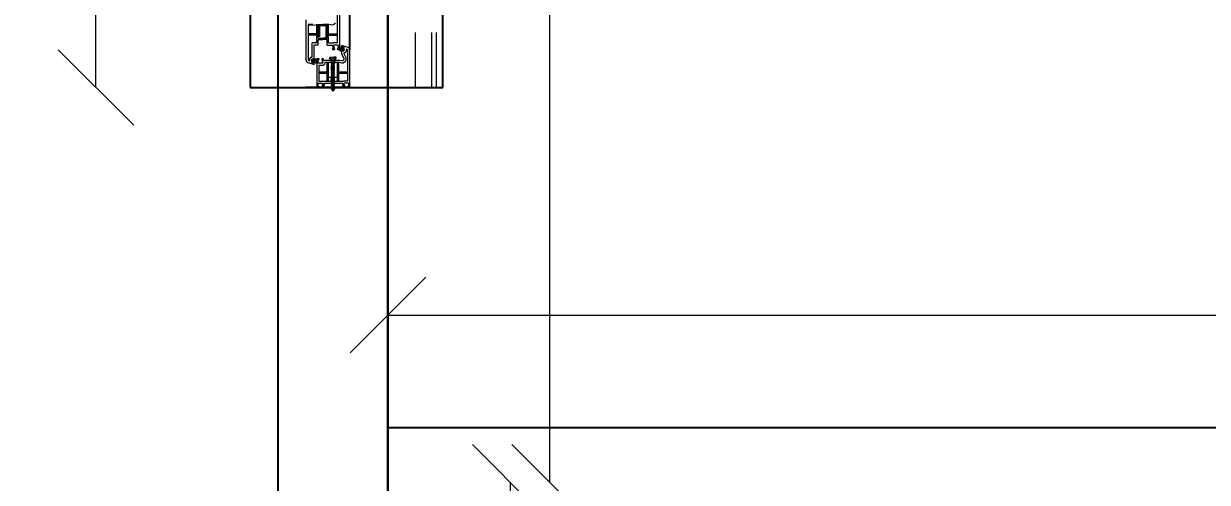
# Model space of a CAD drawing. Header units: metres. Extents: x -355 to 973, y -73 to 238.
# Drawn here: x 565.912 to 568.063, y 105.752 to 106.586 of the extents above; entities that cross this region are included whole.
import ezdxf

# ---------------------------------------------------------------- set-up
doc = ezdxf.new("R2010")
doc.units = ezdxf.units.M
doc.header["$LTSCALE"] = 3
doc.header["$MEASUREMENT"] = 0
for name, pattern in [('202$0$HIDDEN', [0.375, 0.25, -0.125]), ('ACAD_ISO02W100', [15, 12, -3]), ('DASHED2', [0.375, 0.25, -0.125])]:
    doc.linetypes.add(name, pattern=pattern)
for name, color, linetype in [('01B', 10, 'Continuous'), ('4', 4, 'ACAD_ISO02W100'), ('5', 2, 'Continuous')]:
    doc.layers.add(name, color=color, linetype=linetype)
doc.layers.add('05', color=21, linetype='Continuous', lineweight=5)
doc.layers.add('15', color=63, linetype='DASHED2', lineweight=15)
doc.styles.get("Standard").update_dxf_attribs({"font": 'arial.ttf'})
doc.dimstyles.new('ahmad', dxfattribs={"dimtxt": 0.2, "dimasz": 0.1375, "dimexe": 0, "dimexo": 0.0625, "dimgap": 0.09, "dimtad": 0, "dimzin": 0, "dimdsep": 46, "dimtxsty": 'Standard', "dimblk": 'OBLIQUE', "dimcen": 0.09, "dimclrd": 245, "dimclrt": 61, "dimadec": 0, "dimazin": 0, "dimtfac": 1, "dimtofl": 0, "dimtmove": 0, "dimatfit": 3, "dimldrblk": 'OBLIQUE', "dimfxl": 0, "dimfxlon": 1, "dimtolj": 1, "dimtzin": 0, "dimlwd": 13, "dimarcsym": 0})

# ---------------------------------------------------------------- blocks, each defined once
blk = doc.blocks.new('ddd')
at = {"layer": '01B', "color": 32}
for p, q in [((1657.2637, 1004.0293), (1657.2637, 1004.0793)), ((1657.2637, 1003.7293), (1657.2637, 1004.0293))]:
    blk.add_line(p, q, dxfattribs=at)
at = {"layer": '01B', "color": 143}
for p, q in [((1657.1951, 1003.9104), (1655.8322, 1003.9104)), ((1657.2637, 1003.9104), (1657.2637, 1003.8499)), ((1657.2637, 1003.9104), (1657.2637, 1003.8304)), ((1657.2091, 1003.8855), (1657.2091, 1003.8803)), ((1657.2091, 1003.8855), (1657.2144, 1003.8819)), ((1657.1721, 1003.8676), (1657.151, 1003.8676)), ((1657.151, 1003.8676), (1657.151, 1003.8546)), ((1657.2091, 1003.8803), (1657.2112, 1003.8803)), ((1657.2091, 1003.8732), (1657.2091, 1003.8784)), ((1657.2091, 1003.8784), (1657.2112, 1003.8784)), ((1657.2091, 1003.8732), (1657.2144, 1003.8768)), ((1657.2112, 1003.8803), (1657.2112, 1003.8793)), ((1657.2112, 1003.8784), (1657.2112, 1003.8793)), ((1657.2144, 1003.8819), (1657.2202, 1003.8819)), ((1657.2144, 1003.8768), (1657.2202, 1003.8768)), ((1657.2202, 1003.8819), (1657.2202, 1003.8793)), ((1657.2202, 1003.8819), (1657.2223, 1003.8793)), ((1657.2202, 1003.8768), (1657.2202, 1003.8793)), ((1657.2202, 1003.8768), (1657.2223, 1003.8793)), ((1657.2214, 1003.8819), (1657.2207, 1003.8813)), ((1657.2214, 1003.8768), (1657.2207, 1003.8774)), ((1657.2214, 1003.8819), (1657.2235, 1003.8793)), ((1657.2214, 1003.8768), (1657.2235, 1003.8793)), ((1657.2227, 1003.8819), (1657.2219, 1003.8813)), ((1657.2227, 1003.8768), (1657.2219, 1003.8774)), ((1657.2227, 1003.8819), (1657.2248, 1003.8793)), ((1657.2227, 1003.8768), (1657.2248, 1003.8793)), ((1657.2239, 1003.8819), (1657.2232, 1003.8813)), ((1657.2239, 1003.8768), (1657.2232, 1003.8774)), ((1657.2239, 1003.8819), (1657.226, 1003.8793)), ((1657.2239, 1003.8768), (1657.226, 1003.8793)), ((1657.2251, 1003.8819), (1657.2244, 1003.8813)), ((1657.2251, 1003.8768), (1657.2244, 1003.8774)), ((1657.2251, 1003.8819), (1657.2273, 1003.8793)), ((1657.2251, 1003.8768), (1657.2273, 1003.8793)), ((1657.2264, 1003.8819), (1657.2257, 1003.8813)), ((1657.2264, 1003.8768), (1657.2257, 1003.8774)), ((1657.2264, 1003.8819), (1657.2285, 1003.8793)), ((1657.2264, 1003.8768), (1657.2285, 1003.8793)), ((1657.2276, 1003.8819), (1657.2269, 1003.8813)), ((1657.2276, 1003.8768), (1657.2269, 1003.8774)), ((1657.2276, 1003.8819), (1657.2298, 1003.8793)), ((1657.2276, 1003.8768), (1657.2298, 1003.8793)), ((1657.2289, 1003.8819), (1657.2282, 1003.8813)), ((1657.2289, 1003.8768), (1657.2282, 1003.8774)), ((1657.2289, 1003.8819), (1657.231, 1003.8793)), ((1657.2289, 1003.8768), (1657.231, 1003.8793)), ((1657.2301, 1003.8819), (1657.2294, 1003.8813)), ((1657.2301, 1003.8768), (1657.2294, 1003.8774)), ((1657.2301, 1003.8819), (1657.2323, 1003.8793)), ((1657.2301, 1003.8768), (1657.2323, 1003.8793)), ((1657.2314, 1003.8819), (1657.2306, 1003.8813)), ((1657.2314, 1003.8768), (1657.2306, 1003.8774)), ((1657.2314, 1003.8819), (1657.2335, 1003.8793)), ((1657.2314, 1003.8768), (1657.2335, 1003.8793)), ((1657.2326, 1003.8819), (1657.2319, 1003.8813)), ((1657.2326, 1003.8768), (1657.2319, 1003.8774)), ((1657.2326, 1003.8819), (1657.2347, 1003.8793)), ((1657.2326, 1003.8768), (1657.2347, 1003.8793)), ((1657.2339, 1003.8819), (1657.2331, 1003.8813)), ((1657.2339, 1003.8768), (1657.2331, 1003.8774)), ((1657.2339, 1003.8819), (1657.236, 1003.8793)), ((1657.2339, 1003.8768), (1657.236, 1003.8793)), ((1657.2351, 1003.8819), (1657.2344, 1003.8813)), ((1657.2351, 1003.8768), (1657.2344, 1003.8774)), ((1657.2351, 1003.8819), (1657.2372, 1003.8793)), ((1657.2351, 1003.8768), (1657.2372, 1003.8793)), ((1657.2364, 1003.8819), (1657.2356, 1003.8813)), ((1657.2364, 1003.8768), (1657.2356, 1003.8774)), ((1657.2364, 1003.8819), (1657.2385, 1003.8793)), ((1657.2364, 1003.8768), (1657.2385, 1003.8793)), ((1657.2376, 1003.8819), (1657.2369, 1003.8813)), ((1657.2376, 1003.8768), (1657.2369, 1003.8774)), ((1657.2376, 1003.8819), (1657.2397, 1003.8793)), ((1657.2376, 1003.8768), (1657.2397, 1003.8793)), ((1657.2388, 1003.8819), (1657.2381, 1003.8813)), ((1657.2388, 1003.8768), (1657.2381, 1003.8774)), ((1657.2388, 1003.8819), (1657.241, 1003.8793)), ((1657.2388, 1003.8768), (1657.241, 1003.8793)), ((1657.2401, 1003.8819), (1657.2394, 1003.8813)), ((1657.2401, 1003.8768), (1657.2394, 1003.8774)), ((1657.2401, 1003.8819), (1657.2422, 1003.8793)), ((1657.2401, 1003.8768), (1657.2422, 1003.8793)), ((1657.2413, 1003.8819), (1657.2406, 1003.8813)), ((1657.2413, 1003.8768), (1657.2406, 1003.8774)), ((1657.2413, 1003.8819), (1657.2435, 1003.8793)), ((1657.2413, 1003.8768), (1657.2435, 1003.8793)), ((1657.2426, 1003.8819), (1657.2419, 1003.8813)), ((1657.2426, 1003.8768), (1657.2419, 1003.8774)), ((1657.2426, 1003.8819), (1657.2447, 1003.8793)), ((1657.2426, 1003.8768), (1657.2447, 1003.8793)), ((1657.2438, 1003.8819), (1657.2431, 1003.8813)), ((1657.2438, 1003.8768), (1657.2431, 1003.8774)), ((1657.2438, 1003.8819), (1657.246, 1003.8793)), ((1657.2438, 1003.8768), (1657.246, 1003.8793)), ((1657.2451, 1003.8819), (1657.2443, 1003.8813)), ((1657.2451, 1003.8768), (1657.2443, 1003.8774)), ((1657.2451, 1003.8819), (1657.2472, 1003.8793)), ((1657.2451, 1003.8768), (1657.2472, 1003.8793)), ((1657.2463, 1003.8819), (1657.2456, 1003.8813)), ((1657.2463, 1003.8768), (1657.2456, 1003.8774)), ((1657.2463, 1003.8819), (1657.2484, 1003.8793)), ((1657.2463, 1003.8768), (1657.2484, 1003.8793)), ((1657.2476, 1003.8819), (1657.2468, 1003.8813)), ((1657.2476, 1003.8768), (1657.2468, 1003.8774)), ((1657.2476, 1003.8819), (1657.2497, 1003.8793)), ((1657.2476, 1003.8768), (1657.2497, 1003.8793)), ((1657.2488, 1003.8819), (1657.2481, 1003.8813)), ((1657.2488, 1003.8768), (1657.2481, 1003.8774)), ((1657.2488, 1003.8819), (1657.2509, 1003.8793)), ((1657.2488, 1003.8768), (1657.2509, 1003.8793)), ((1657.2501, 1003.8819), (1657.2493, 1003.8813)), ((1657.2501, 1003.8768), (1657.2493, 1003.8774)), ((1657.2501, 1003.8819), (1657.2522, 1003.8793)), ((1657.2501, 1003.8768), (1657.2522, 1003.8793)), ((1657.2513, 1003.8819), (1657.2506, 1003.8813)), ((1657.2513, 1003.8768), (1657.2506, 1003.8774)), ((1657.2513, 1003.8819), (1657.2534, 1003.8793)), ((1657.2513, 1003.8768), (1657.2534, 1003.8793)), ((1657.2525, 1003.8819), (1657.2518, 1003.8813)), ((1657.2525, 1003.8768), (1657.2518, 1003.8774)), ((1657.2525, 1003.8819), (1657.2547, 1003.8793)), ((1657.2525, 1003.8768), (1657.2547, 1003.8793)), ((1657.2538, 1003.8819), (1657.2531, 1003.8813)), ((1657.2538, 1003.8768), (1657.2531, 1003.8774)), ((1657.2538, 1003.8819), (1657.2559, 1003.8793)), ((1657.2538, 1003.8768), (1657.2559, 1003.8793)), ((1657.255, 1003.8819), (1657.2543, 1003.8813)), ((1657.255, 1003.8768), (1657.2543, 1003.8774)), ((1657.255, 1003.8819), (1657.2572, 1003.8793)), ((1657.255, 1003.8768), (1657.2572, 1003.8793)), ((1657.2563, 1003.8819), (1657.2556, 1003.8813)), ((1657.2563, 1003.8768), (1657.2556, 1003.8774)), ((1657.2563, 1003.8819), (1657.2584, 1003.8793)), ((1657.2563, 1003.8768), (1657.2584, 1003.8793)), ((1657.2575, 1003.8819), (1657.2568, 1003.8813)), ((1657.2575, 1003.8768), (1657.2568, 1003.8774)), ((1657.2575, 1003.8819), (1657.2597, 1003.8793)), ((1657.2575, 1003.8768), (1657.2597, 1003.8793)), ((1657.2588, 1003.8819), (1657.258, 1003.8813)), ((1657.2588, 1003.8768), (1657.258, 1003.8774)), ((1657.2588, 1003.8819), (1657.2609, 1003.8793)), ((1657.2588, 1003.8768), (1657.2609, 1003.8793)), ((1657.26, 1003.8819), (1657.2593, 1003.8813)), ((1657.26, 1003.8768), (1657.2593, 1003.8774)), ((1657.26, 1003.8819), (1657.2622, 1003.8793)), ((1657.26, 1003.8768), (1657.2622, 1003.8793)), ((1657.2613, 1003.8819), (1657.2605, 1003.8813)), ((1657.2613, 1003.8768), (1657.2605, 1003.8774)), ((1657.2613, 1003.8819), (1657.2634, 1003.8793)), ((1657.2613, 1003.8768), (1657.2634, 1003.8793)), ((1657.2625, 1003.8819), (1657.2618, 1003.8813)), ((1657.2625, 1003.8768), (1657.2618, 1003.8774)), ((1657.2625, 1003.8819), (1657.2646, 1003.8793)), ((1657.2625, 1003.8768), (1657.2646, 1003.8793)), ((1657.2638, 1003.8819), (1657.263, 1003.8813)), ((1657.2638, 1003.8768), (1657.263, 1003.8774)), ((1657.2638, 1003.8819), (1657.2659, 1003.8793)), ((1657.2638, 1003.8768), (1657.2659, 1003.8793)), ((1657.265, 1003.8819), (1657.2643, 1003.8813)), ((1657.265, 1003.8768), (1657.2643, 1003.8774)), ((1657.265, 1003.8819), (1657.2671, 1003.8793)), ((1657.265, 1003.8819), (1657.2704, 1003.8793)), ((1657.265, 1003.8768), (1657.2671, 1003.8793)), ((1657.265, 1003.8768), (1657.2704, 1003.8793)), ((1657.1499, 1003.8427), (1657.1499, 1003.8342)), ((1657.151, 1003.8546), (1657.1718, 1003.8546))]:
    blk.add_line(p, q, dxfattribs=at)
at = {"layer": '05', "color": 143}
for p, q in [((1657.1911, 1003.907), (1657.1872, 1003.8953)), ((1657.1924, 1003.9087), (1657.1911, 1003.907)), ((1657.1951, 1003.9104), (1657.1924, 1003.9087)), ((1657.1962, 1003.9066), (1657.195, 1003.9058)), ((1657.2637, 1003.9104), (1657.1951, 1003.9104)), ((1657.2513, 1003.9066), (1657.1962, 1003.9066)), ((1657.2352, 1003.8904), (1657.2352, 1003.9066)), ((1657.2377, 1003.8904), (1657.2377, 1003.9066)), ((1657.2513, 1003.8993), (1657.2513, 1003.9066)), ((1657.2551, 1003.9067), (1657.2557, 1003.9077)), ((1657.2551, 1003.9006), (1657.2551, 1003.9067)), ((1657.2557, 1003.9077), (1657.2563, 1003.9078)), ((1657.2563, 1003.9078), (1657.2606, 1003.9078)), ((1657.2606, 1003.9078), (1657.2617, 1003.9073)), ((1657.2617, 1003.9073), (1657.2617, 1003.9063)), ((1657.2617, 1003.9063), (1657.2623, 1003.9057)), ((1657.2623, 1003.9057), (1657.2637, 1003.9064)), ((1657.2637, 1003.9064), (1657.2637, 1003.9104)), ((1657.166, 1003.8717), (1657.166, 1003.8879)), ((1657.1685, 1003.8717), (1657.1685, 1003.8879)), ((1657.1872, 1003.8953), (1657.1911, 1003.8953)), ((1657.1895, 1003.8966), (1657.1902, 1003.8989)), ((1657.1896, 1003.8962), (1657.1895, 1003.8966)), ((1657.1899, 1003.8958), (1657.1896, 1003.8962)), ((1657.1904, 1003.8957), (1657.1899, 1003.8958)), ((1657.19, 1003.8929), (1657.19, 1003.894)), ((1657.1977, 1003.8929), (1657.19, 1003.8929)), ((1657.1902, 1003.8989), (1657.1905, 1003.8993)), ((1657.1911, 1003.8957), (1657.1904, 1003.8957)), ((1657.1905, 1003.8993), (1657.1908, 1003.8995)), ((1657.1908, 1003.8995), (1657.1965, 1003.8995)), ((1657.1911, 1003.8953), (1657.1911, 1003.8957)), ((1657.1945, 1003.9052), (1657.1939, 1003.9033)), ((1657.1939, 1003.9033), (1657.1973, 1003.9033)), ((1657.195, 1003.9058), (1657.1945, 1003.9052)), ((1657.196, 1003.8958), (1657.1957, 1003.8955)), ((1657.1957, 1003.8955), (1657.1957, 1003.8953)), ((1657.1957, 1003.8953), (1657.1961, 1003.8951)), ((1657.1974, 1003.8964), (1657.196, 1003.8958)), ((1657.1961, 1003.8951), (1657.2025, 1003.8951)), ((1657.1965, 1003.8995), (1657.197, 1003.8993)), ((1657.197, 1003.8993), (1657.1974, 1003.8989)), ((1657.1973, 1003.9033), (1657.1992, 1003.9026)), ((1657.1974, 1003.8989), (1657.1974, 1003.8964)), ((1657.1977, 1003.8939), (1657.1977, 1003.8929)), ((1657.1992, 1003.9026), (1657.2012, 1003.9005)), ((1657.2012, 1003.9005), (1657.2012, 1003.899)), ((1657.2012, 1003.899), (1657.2017, 1003.899)), ((1657.2017, 1003.899), (1657.2093, 1003.9027)), ((1657.2025, 1003.8951), (1657.2106, 1003.899)), ((1657.2093, 1003.9027), (1657.2113, 1003.9031)), ((1657.2106, 1003.899), (1657.2116, 1003.8993)), ((1657.2113, 1003.9031), (1657.2133, 1003.903)), ((1657.2116, 1003.8993), (1657.2126, 1003.8992)), ((1657.2126, 1003.8992), (1657.2135, 1003.8989)), ((1657.2133, 1003.903), (1657.2152, 1003.9024)), ((1657.2135, 1003.8989), (1657.2143, 1003.8983)), ((1657.2143, 1003.8983), (1657.2149, 1003.8976)), ((1657.2154, 1003.8958), (1657.2144, 1003.8914)), ((1657.2144, 1003.8914), (1657.2144, 1003.8833)), ((1657.2149, 1003.8976), (1657.2154, 1003.8969)), ((1657.2152, 1003.9024), (1657.217, 1003.9011)), ((1657.2154, 1003.8969), (1657.2154, 1003.8958)), ((1657.217, 1003.9011), (1657.218, 1003.8999)), ((1657.218, 1003.8999), (1657.2192, 1003.898)), ((1657.2192, 1003.8954), (1657.2182, 1003.891)), ((1657.2182, 1003.891), (1657.2182, 1003.8833)), ((1657.252, 1003.8904), (1657.2182, 1003.8904)), ((1657.252, 1003.8878), (1657.2182, 1003.8878)), ((1657.2192, 1003.898), (1657.2192, 1003.8954)), ((1657.2457, 1003.8878), (1657.2457, 1003.8709)), ((1657.2521, 1003.8982), (1657.2513, 1003.8993)), ((1657.252, 1003.8979), (1657.2521, 1003.8982)), ((1657.252, 1003.8755), (1657.252, 1003.8979)), ((1657.2558, 1003.8997), (1657.2551, 1003.9006)), ((1657.2571, 1003.8991), (1657.2558, 1003.8997)), ((1657.2558, 1003.8967), (1657.2561, 1003.8971)), ((1657.2558, 1003.8755), (1657.2558, 1003.8967)), ((1657.2561, 1003.8971), (1657.2572, 1003.8971)), ((1657.2584, 1003.8999), (1657.2571, 1003.8991)), ((1657.2572, 1003.8971), (1657.2584, 1003.8971)), ((1657.2623, 1003.9014), (1657.2584, 1003.8999)), ((1657.2584, 1003.8971), (1657.2622, 1003.8989)), ((1657.2622, 1003.8989), (1657.2626, 1003.8984)), ((1657.2637, 1003.9013), (1657.2623, 1003.9014)), ((1657.2626, 1003.8984), (1657.2627, 1003.8971)), ((1657.2627, 1003.8971), (1657.2633, 1003.897)), ((1657.2633, 1003.897), (1657.2637, 1003.8972)), ((1657.2637, 1003.8972), (1657.2637, 1003.9013)), ((1657.1827, 1003.8717), (1657.149, 1003.8717)), ((1657.1739, 1003.8691), (1657.149, 1003.8691)), ((1657.1739, 1003.8691), (1657.1739, 1003.861)), ((1657.1866, 1003.8691), (1657.1764, 1003.8691)), ((1657.1764, 1003.8691), (1657.1764, 1003.861)), ((1657.2144, 1003.8632), (1657.2141, 1003.8625)), ((1657.2144, 1003.8833), (1657.2144, 1003.8632)), ((1657.2182, 1003.8833), (1657.2182, 1003.865)), ((1657.2182, 1003.8709), (1657.252, 1003.8709)), ((1657.2182, 1003.8683), (1657.252, 1003.8683)), ((1657.2182, 1003.865), (1657.2186, 1003.865)), ((1657.2186, 1003.865), (1657.221, 1003.8643)), ((1657.221, 1003.8643), (1657.2235, 1003.862)), ((1657.2352, 1003.8537), (1657.2352, 1003.8683)), ((1657.2377, 1003.8537), (1657.2377, 1003.8683)), ((1657.252, 1003.8612), (1657.252, 1003.8755)), ((1657.2558, 1003.864), (1657.2558, 1003.8755)), ((1657.2586, 1003.864), (1657.2558, 1003.864)), ((1657.2593, 1003.8635), (1657.2586, 1003.864)), ((1657.2612, 1003.8623), (1657.2593, 1003.8635)), ((1657.2628, 1003.8638), (1657.2622, 1003.8623)), ((1657.2631, 1003.8638), (1657.2628, 1003.8638)), ((1657.2637, 1003.8637), (1657.2631, 1003.8638)), ((1657.2637, 1003.8599), (1657.2637, 1003.8637)), ((1657.2637, 1003.8637), (1657.2637, 1003.8637)), ((1657.149, 1003.8567), (1657.149, 1003.861)), ((1657.149, 1003.8498), (1657.149, 1003.8567)), ((1657.1739, 1003.8529), (1657.149, 1003.8529)), ((1657.1827, 1003.8504), (1657.149, 1003.8504)), ((1657.15, 1003.8453), (1657.149, 1003.8498)), ((1657.1499, 1003.8427), (1657.15, 1003.8453)), ((1657.166, 1003.8504), (1657.166, 1003.8342)), ((1657.1685, 1003.8504), (1657.1685, 1003.8342)), ((1657.1739, 1003.8529), (1657.1739, 1003.861)), ((1657.1764, 1003.8529), (1657.1764, 1003.861)), ((1657.1866, 1003.8529), (1657.1764, 1003.8529)), ((1657.1827, 1003.8504), (1657.1827, 1003.8418)), ((1657.2079, 1003.8418), (1657.1827, 1003.8418)), ((1657.1866, 1003.8529), (1657.1866, 1003.8456)), ((1657.213, 1003.8456), (1657.1866, 1003.8456)), ((1657.2079, 1003.8403), (1657.2079, 1003.8418)), ((1657.2119, 1003.862), (1657.2113, 1003.8624)), ((1657.2113, 1003.8624), (1657.2113, 1003.8596)), ((1657.2113, 1003.8596), (1657.2119, 1003.8591)), ((1657.2117, 1003.8544), (1657.2114, 1003.8541)), ((1657.2114, 1003.8541), (1657.2114, 1003.8499)), ((1657.2114, 1003.8499), (1657.2637, 1003.8499)), ((1657.2114, 1003.8469), (1657.2114, 1003.8483)), ((1657.2114, 1003.8483), (1657.2191, 1003.8483)), ((1657.2126, 1003.8544), (1657.2117, 1003.8544)), ((1657.2117, 1003.8444), (1657.2131, 1003.845)), ((1657.2117, 1003.8418), (1657.2117, 1003.8444)), ((1657.2121, 1003.8414), (1657.2117, 1003.8418)), ((1657.2127, 1003.8614), (1657.2119, 1003.862)), ((1657.2119, 1003.8591), (1657.216, 1003.8598)), ((1657.2129, 1003.8541), (1657.2126, 1003.8544)), ((1657.2135, 1003.8619), (1657.2127, 1003.8614)), ((1657.2129, 1003.8535), (1657.2129, 1003.8541)), ((1657.2131, 1003.8529), (1657.2129, 1003.8535)), ((1657.2134, 1003.8454), (1657.213, 1003.8456)), ((1657.2135, 1003.8527), (1657.2131, 1003.8529)), ((1657.2131, 1003.845), (1657.2134, 1003.8452)), ((1657.2134, 1003.8452), (1657.2134, 1003.8454)), ((1657.2141, 1003.8625), (1657.2135, 1003.8619)), ((1657.219, 1003.8527), (1657.2135, 1003.8527)), ((1657.216, 1003.8598), (1657.2171, 1003.8611)), ((1657.2171, 1003.8611), (1657.2181, 1003.8611)), ((1657.218, 1003.8338), (1657.2219, 1003.8455)), ((1657.2219, 1003.8455), (1657.218, 1003.8455)), ((1657.218, 1003.8455), (1657.218, 1003.8451)), ((1657.218, 1003.8451), (1657.2187, 1003.8451)), ((1657.2181, 1003.8611), (1657.2191, 1003.8609)), ((1657.219, 1003.8419), (1657.2186, 1003.8415)), ((1657.2187, 1003.8451), (1657.2192, 1003.845)), ((1657.2195, 1003.8531), (1657.219, 1003.8527)), ((1657.2196, 1003.8441), (1657.219, 1003.8419)), ((1657.2191, 1003.8609), (1657.2197, 1003.8603)), ((1657.2191, 1003.8483), (1657.2191, 1003.8467)), ((1657.2192, 1003.845), (1657.2195, 1003.8445)), ((1657.2197, 1003.8537), (1657.2195, 1003.8531)), ((1657.2195, 1003.8445), (1657.2196, 1003.8441)), ((1657.2197, 1003.8603), (1657.2197, 1003.8537)), ((1657.2235, 1003.862), (1657.2235, 1003.8537)), ((1657.2235, 1003.8537), (1657.252, 1003.8537)), ((1657.252, 1003.8537), (1657.252, 1003.8612)), ((1657.2558, 1003.8601), (1657.2562, 1003.8609)), ((1657.2558, 1003.8529), (1657.2558, 1003.8601)), ((1657.2563, 1003.8525), (1657.2558, 1003.8529)), ((1657.2562, 1003.8609), (1657.257, 1003.8613)), ((1657.2616, 1003.8525), (1657.2563, 1003.8525)), ((1657.257, 1003.8613), (1657.2582, 1003.8612)), ((1657.2582, 1003.8612), (1657.2589, 1003.8606)), ((1657.2589, 1003.8606), (1657.2596, 1003.8599)), ((1657.2596, 1003.8599), (1657.263, 1003.8594)), ((1657.2622, 1003.8623), (1657.2612, 1003.8623)), ((1657.2624, 1003.8533), (1657.2616, 1003.8525)), ((1657.2631, 1003.8544), (1657.2624, 1003.8543)), ((1657.2624, 1003.8543), (1657.2624, 1003.8533)), ((1657.263, 1003.8594), (1657.2637, 1003.8599)), ((1657.2637, 1003.8541), (1657.2631, 1003.8544)), ((1657.2637, 1003.8499), (1657.2637, 1003.8541)), ((1657.1407, 1003.8304), (1657.214, 1003.8304)), ((1657.1499, 1003.8342), (1657.2129, 1003.8342)), ((1657.2099, 1003.8382), (1657.2079, 1003.8403)), ((1657.2119, 1003.8374), (1657.2099, 1003.8382)), ((1657.2152, 1003.8374), (1657.2119, 1003.8374)), ((1657.2126, 1003.8412), (1657.2121, 1003.8414)), ((1657.2183, 1003.8412), (1657.2126, 1003.8412)), ((1657.2129, 1003.8342), (1657.2141, 1003.835)), ((1657.214, 1003.8304), (1657.2167, 1003.8321)), ((1657.2141, 1003.835), (1657.2146, 1003.8356)), ((1657.2146, 1003.8356), (1657.2152, 1003.8374)), ((1657.2167, 1003.8321), (1657.218, 1003.8338)), ((1657.2186, 1003.8415), (1657.2183, 1003.8412))]:
    blk.add_line(p, q, dxfattribs=at)
for points in [[(1657.1944, 1003.8917), (1657.1259, 1003.8917)], [(1657.1827, 1003.8717), (1657.1827, 1003.8792), (1657.1829, 1003.8795), (1657.1821, 1003.8806), (1657.1821, 1003.8879), (1657.127, 1003.8879)], [(1657.1459, 1003.8837), (1657.1478, 1003.8825), (1657.1488, 1003.8812), (1657.1499, 1003.8794), (1657.15, 1003.8768), (1657.149, 1003.8723), (1657.149, 1003.8654), (1657.149, 1003.861)], [(1657.1866, 1003.8691), (1657.1866, 1003.878), (1657.1869, 1003.8784), (1657.188, 1003.8784), (1657.1892, 1003.8784), (1657.1929, 1003.8802), (1657.1934, 1003.8797), (1657.1935, 1003.8785), (1657.1941, 1003.8783), (1657.1944, 1003.8785), (1657.1944, 1003.8826), (1657.193, 1003.8828), (1657.1892, 1003.8813), (1657.1879, 1003.8805), (1657.1866, 1003.881), (1657.1859, 1003.8819), (1657.1859, 1003.888), (1657.1865, 1003.889), (1657.1871, 1003.8891), (1657.1914, 1003.8891), (1657.1925, 1003.8887), (1657.1925, 1003.8876), (1657.193, 1003.8871), (1657.1944, 1003.8877), (1657.1944, 1003.8917)], [(1657.19, 1003.894), (1657.1924, 1003.894), (1657.1924, 1003.8969), (1657.1909, 1003.8969), (1657.1913, 1003.8982), (1657.1961, 1003.8982), (1657.1961, 1003.8972), (1657.1953, 1003.8969), (1657.1944, 1003.8961), (1657.1944, 1003.8945), (1657.1958, 1003.8939), (1657.1977, 1003.8939)], [(1657.2191, 1003.8467), (1657.2167, 1003.8467), (1657.2167, 1003.8438), (1657.2182, 1003.8438), (1657.2178, 1003.8425), (1657.213, 1003.8425), (1657.213, 1003.8435), (1657.2138, 1003.8439), (1657.2147, 1003.8446), (1657.2147, 1003.8462), (1657.2133, 1003.8469), (1657.2114, 1003.8469)]]:
    blk.add_lwpolyline(points, dxfattribs=at)
blk.add_lwpolyline([(1657.1898, 1003.8801), (1657.1894, 1003.8799), (1657.1903, 1003.8803)], close=True, dxfattribs=at)
at = {"layer": '15'}
for p, q in [((1657.2637, 1003.9793), (1655.7637, 1003.9793)), ((1655.7637, 1003.7793), (1657.2637, 1003.7793))]:
    blk.add_line(p, q, dxfattribs=at)
at = {"layer": '5', "color": 32}
for p, q in [((1657.2637, 1004.0793), (1655.7637, 1004.0793)), ((1655.7637, 1003.7293), (1657.2637, 1003.7293))]:
    blk.add_line(p, q, dxfattribs=at)
at = {"layer": '5', "color": 5, "linetype": '202$0$HIDDEN', "lineweight": 5, "ltscale": 0.1}
for p, q in [((1657.2637, 1004.0678), (1655.7637, 1004.0678)), ((1657.2637, 1004.059), (1655.7637, 1004.059)), ((1657.2637, 1004.0293), (1655.7637, 1004.0293))]:
    blk.add_line(p, q, dxfattribs=at)
blk = doc.blocks.new('_Oblique')
at = {"color": 0, "linetype": 'ByBlock', "lineweight": -2}
blk.add_line((-0.5, -0.5), (0.5, 0.5), dxfattribs=at)
blk = doc.blocks.new('*D833')
at = {"color": 245, "lineweight": 13, "transparency": 16777216}
for p, q in [((566.0429, 107.9697), (566.0429, 107.5597)), ((566.0429, 106.4697), (566.0429, 106.8797))]:
    blk.add_line(p, q, dxfattribs=at)
at = {"layer": 'Defpoints', "color": 0, "transparency": 16777216}
for p in [(566.3236, 107.9697), (566.0429, 106.4697), (566.3236, 106.4697)]:
    blk.add_point(p, dxfattribs=at)
at = {"color": 245, "lineweight": 13, "transparency": 16777216, "xscale": 0.1375, "yscale": 0.1375, "zscale": 0.1375}
for p, rotation in [((566.0429, 107.9697), 90), ((566.0429, 106.4697), 270)]:
    blk.add_blockref('_Oblique', p, dxfattribs=dict(at, rotation=rotation))
at = {"color": 61, "transparency": 16777216, "insert": (566.0429, 107.2197), "char_height": 0.2, "attachment_point": 5, "rotation": 90}
blk.add_mtext('\\A1;1.50', dxfattribs=at)
blk = doc.blocks.new('*D837')
at = {"color": 245, "lineweight": 13, "transparency": 16777216}
for p, q in [((566.7959, 105.7516), (566.7959, 104.551)), ((566.7959, 102.6516), (566.7959, 103.8523))]:
    blk.add_line(p, q, dxfattribs=at)
at = {"layer": 'Defpoints', "color": 0, "transparency": 16777216}
for p in [(566.5736, 105.7516), (566.5736, 102.6516), (566.7959, 102.6516)]:
    blk.add_point(p, dxfattribs=at)
at = {"color": 245, "lineweight": 13, "transparency": 16777216, "xscale": 0.1375, "yscale": 0.1375, "zscale": 0.1375}
for p, rotation in [((566.7959, 105.7516), 90), ((566.7959, 102.6516), 270)]:
    blk.add_blockref('_Oblique', p, dxfattribs=dict(at, rotation=rotation))
at = {"color": 61, "transparency": 16777216, "insert": (566.7959, 104.2016), "char_height": 0.2, "attachment_point": 5, "rotation": 90}
blk.add_mtext('\\A1;3.10', dxfattribs=at)
blk = doc.blocks.new('*D839')
at = {"color": 245, "lineweight": 13, "transparency": 16777216}
for p, q in [((566.8677, 108.8516), (566.8677, 107.651)), ((566.8677, 105.7516), (566.8677, 106.9523))]:
    blk.add_line(p, q, dxfattribs=at)
at = {"layer": 'Defpoints', "color": 0, "transparency": 16777216}
for p in [(566.5736, 108.8516), (566.5736, 105.7516), (566.8677, 105.7516)]:
    blk.add_point(p, dxfattribs=at)
at = {"color": 245, "lineweight": 13, "transparency": 16777216, "xscale": 0.1375, "yscale": 0.1375, "zscale": 0.1375}
for p, rotation in [((566.8677, 108.8516), 90), ((566.8677, 105.7516), 270)]:
    blk.add_blockref('_Oblique', p, dxfattribs=dict(at, rotation=rotation))
at = {"color": 61, "transparency": 16777216, "insert": (566.8677, 107.3016), "char_height": 0.2, "attachment_point": 5, "rotation": 90}
blk.add_mtext('\\A1;3.10', dxfattribs=at)
blk = doc.blocks.new('*D843')
at = {"color": 245, "lineweight": 13, "transparency": 16777216}
for p, q in [((566.5736, 106.0558), (568.3301, 106.0558)), ((570.7921, 106.0558), (569.0356, 106.0558))]:
    blk.add_line(p, q, dxfattribs=at)
at = {"layer": 'Defpoints', "color": 0, "transparency": 16777216}
for p in [(566.5736, 106.0558), (566.5736, 105.8516), (570.7921, 105.8516)]:
    blk.add_point(p, dxfattribs=at)
at = {"color": 245, "lineweight": 13, "transparency": 16777216, "xscale": 0.1375, "yscale": 0.1375, "zscale": 0.1375, "rotation": 180}
blk.add_blockref('_Oblique', (566.5736, 106.0558), dxfattribs=at)
at = {"color": 245, "lineweight": 13, "transparency": 16777216, "xscale": 0.1375, "yscale": 0.1375, "zscale": 0.1375}
blk.add_blockref('_Oblique', (570.7921, 106.0558), dxfattribs=at)
at = {"color": 61, "transparency": 16777216, "insert": (568.6828, 106.0558), "char_height": 0.2, "attachment_point": 5}
blk.add_mtext('\\A1;4.22', dxfattribs=at)

msp = doc.modelspace()

# ---------------------------------------------------------------- linework, layer by layer
for p, q in [((566.3736, 109.0516), (566.3736, 96.1746)), ((566.5736, 99.6516), (566.5736, 108.6516)), ((566.3736, 106.4697), (566.3736, 104.9697))]:
    msp.add_line(p, q)
at = {"layer": '4', "color": 0}
for p, q in [((566.5736, 108.8516), (566.5736, 105.7516)), ((566.5736, 108.6516), (566.5736, 105.6516)), ((566.5736, 105.8516), (570.6736, 105.8516))]:
    msp.add_line(p, q, dxfattribs=at)

# ---------------------------------------------------------------- block references
at = {"layer": '05', "rotation": 270}
msp.add_blockref('ddd', (-437.4058, 1763.7333), dxfattribs=at)

# ---------------------------------------------------------------- dimensions: what is measured, and where the dimension line sits
for base, p1, p2, picture, middle in [((566.8677, 105.7516), (566.5736, 108.8516), (566.5736, 105.7516), '*D839', (566.8677, 107.3016)), ((566.0429, 106.4697), (566.3236, 107.9697), (566.3236, 106.4697), '*D833', (566.0429, 107.2197)), ((566.7959, 102.6516), (566.5736, 105.7516), (566.5736, 102.6516), '*D837', (566.7959, 104.2016))]:
    dim = msp.add_linear_dim(base=base, p1=p1, p2=p2, angle=270, dimstyle='ahmad')
    dim.commit()
    dim.dimension.update_dxf_attribs({"geometry": picture, "text_midpoint": middle})
dim = msp.add_linear_dim(base=(566.5736, 106.0558), p1=(570.7921, 105.8516), p2=(566.5736, 105.8516), dimstyle='ahmad')
dim.commit()
dim.dimension.update_dxf_attribs({"geometry": '*D843', "text_midpoint": (568.6828, 106.0558)})

doc.saveas('drawing.dxf')
